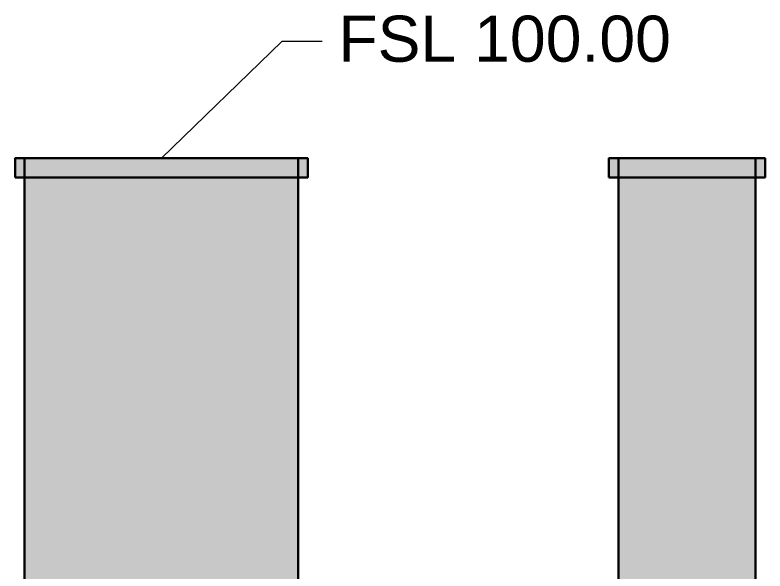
# Model space of a CAD drawing. Header units: millimetres. Extents: x -2152 to 15462, y -2134 to 3631.
# Drawn here: x 235 to 1881, y 2094 to 3314 of the extents above; entities that cross this region are included whole.
import ezdxf

# ---------------------------------------------------------------- set-up
doc = ezdxf.new("R2010")
doc.units = ezdxf.units.MM
for name, color, linetype in [('ANNOTATIONS', 7, 'Continuous'), ('LEADERS', 7, 'Continuous'), ('MANHOLES', 7, 'Continuous')]:
    doc.layers.add(name, color=color, linetype=linetype)
doc.styles.add('ARIAL', font='arial.ttf')

msp = doc.modelspace()

# ---------------------------------------------------------------- linework, layer by layer
at = {"layer": 'LEADERS', "lineweight": 18}
for p, q in [((821.1, 3255.8), (556.5, 3000)), ((909.3, 3255.8), (821.1, 3255.8))]:
    msp.add_line(p, q, dxfattribs=at)
at = {"layer": 'MANHOLES', "lineweight": 30}
for points in [[(235.4, 2957.7), (877.7, 2957.7), (877.7, 3000), (235.4, 3000)], [(256.5, 1560), (856.5, 1560), (856.5, 3000), (256.5, 3000)], [(1538.4, 2957.7), (1880.8, 2957.7), (1880.8, 3000), (1538.4, 3000)], [(1559.6, 1560), (1859.6, 1560), (1859.6, 3000), (1559.6, 3000)]]:
    msp.add_lwpolyline(points, close=True, dxfattribs=at)
at = {"layer": 'MANHOLES', "true_color": 0x737373}
for points in [[(235.4, 2957.7), (877.7, 2957.7), (235.4, 3000), (877.7, 3000)], [(1538.4, 2957.7), (1880.8, 2957.7), (1538.4, 3000), (1880.8, 3000)]]:
    msp.add_solid(points, dxfattribs=at)
at = {"layer": 'MANHOLES', "true_color": 0xb8b8b8}
for points in [[(256.5, 1560), (856.5, 1560), (256.5, 3000), (856.5, 3000)], [(1559.6, 1560), (1859.6, 1560), (1559.6, 3000), (1859.6, 3000)]]:
    msp.add_solid(points, dxfattribs=at)

# ---------------------------------------------------------------- texts
at = {"layer": 'ANNOTATIONS', "style": 'ARIAL'}
msp.add_text('FSL 100.00', height=101.04, dxfattribs=at).set_placement((944.6, 3211.7))

doc.saveas('drawing.dxf')
